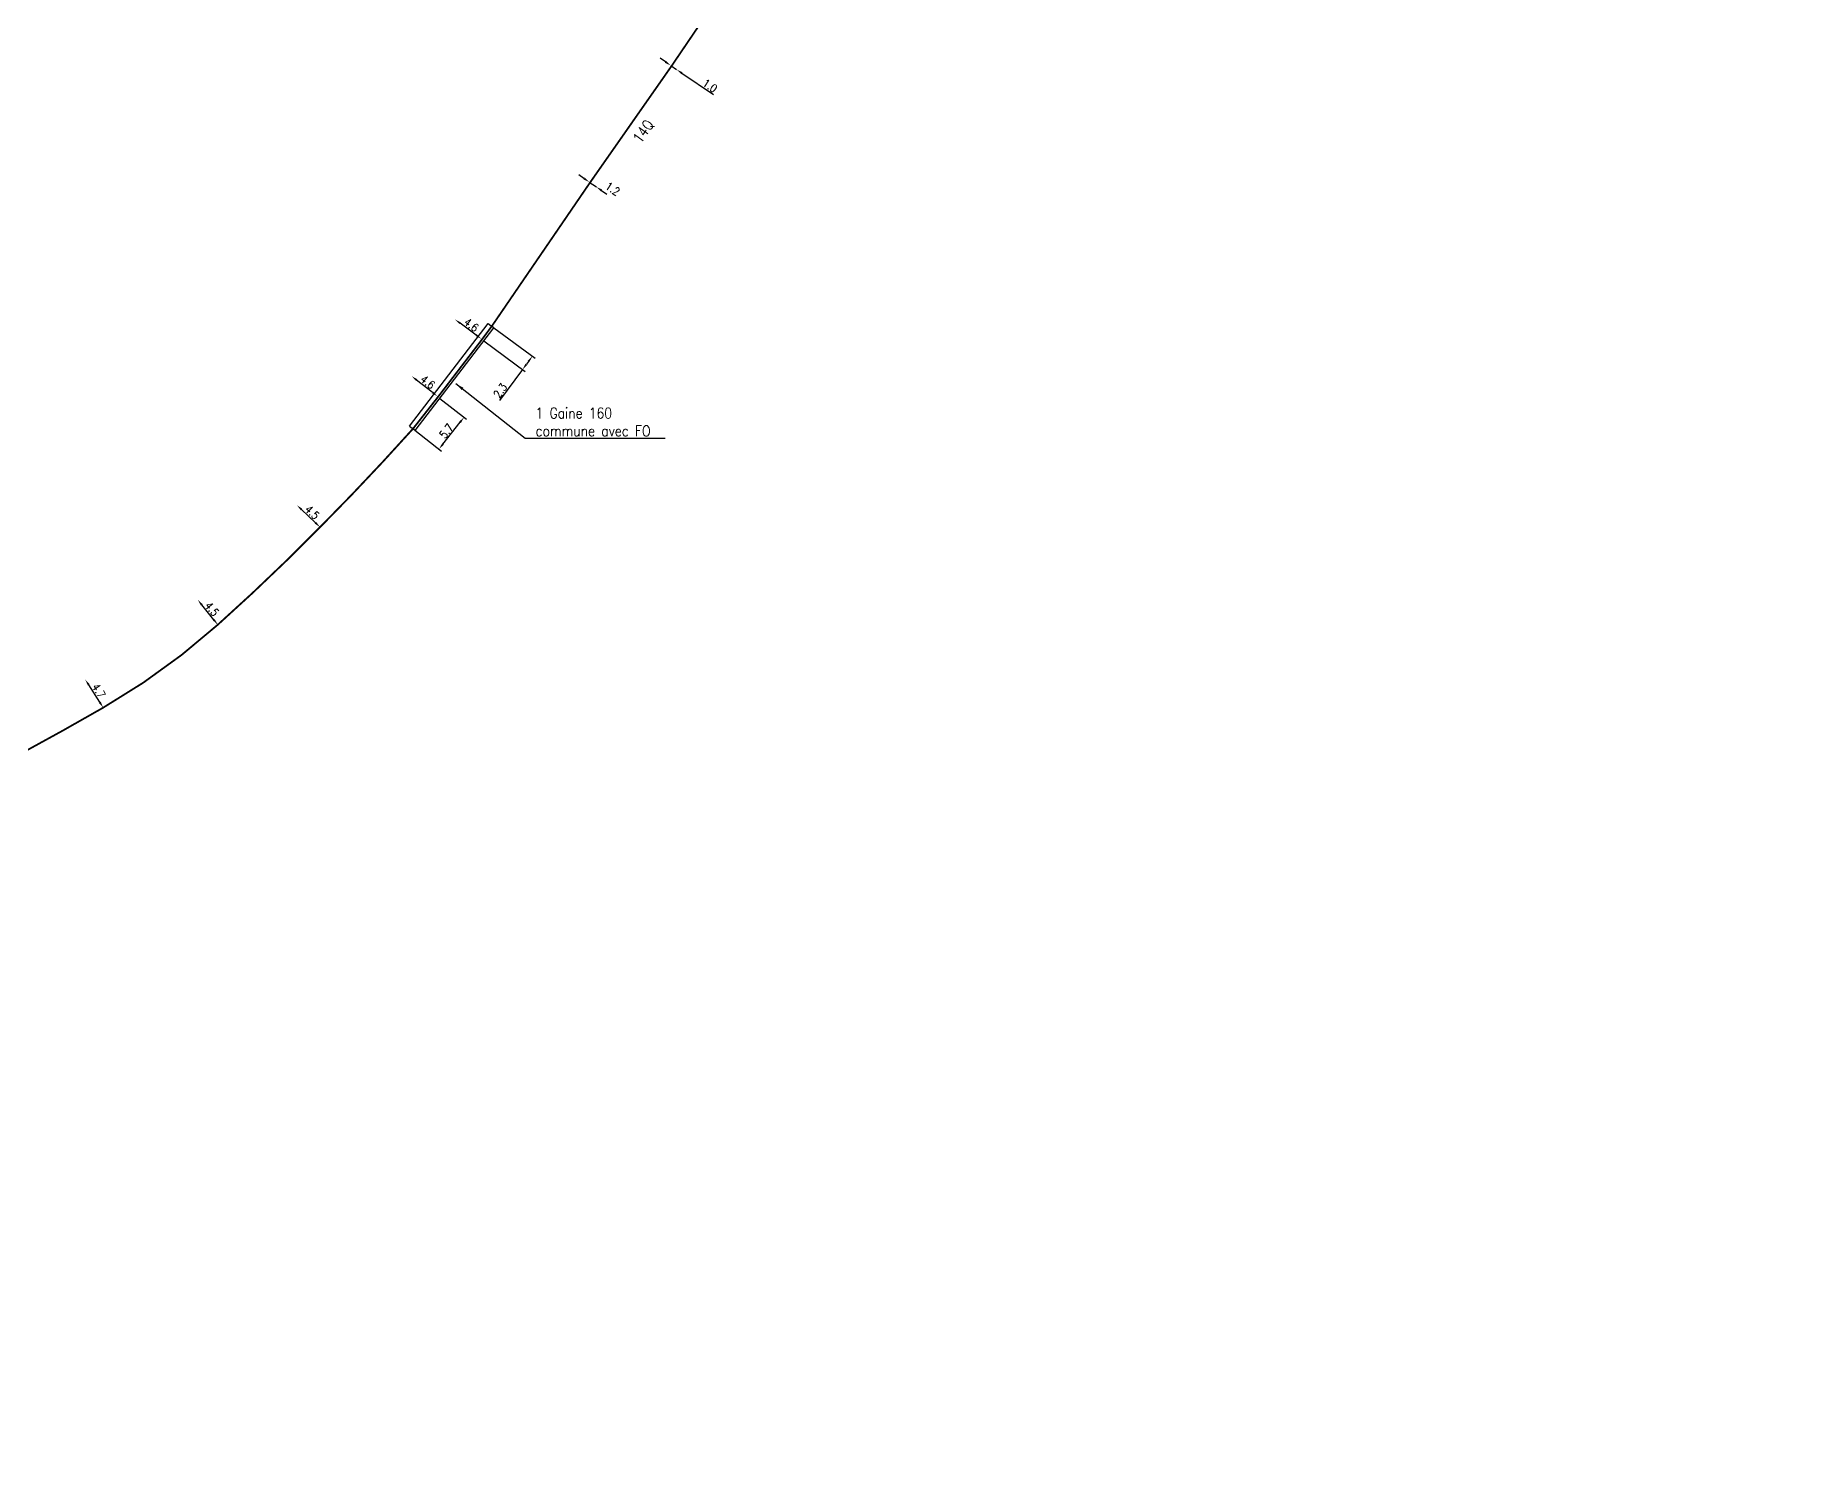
# Model space of a CAD drawing. Header units: millimetres. Extents: x 266003 to 267005, y 124000 to 124996.
# Drawn here: x 266752.3 to 267000.1, y 123999.9 to 124201.4 of the extents above; entities that cross this region are included whole.
import ezdxf

# ---------------------------------------------------------------- set-up
doc = ezdxf.new("R2010")
doc.units = ezdxf.units.MM
doc.header["$PDMODE"] = 34
doc.linetypes.add('S_ST', pattern=[14, 8, -1.5, 0, -1.5, 0, -1.5, 0, -1.5])
doc.layers.get('DEFPOINTS').update_dxf_attribs({"linetype": 'CONTINUOUS'})
doc.layers.add('S_100', color=5, linetype='CONTINUOUS')
doc.layers.add('S_400', color=7, linetype='CONTINUOUS')
doc.styles.get("Standard").update_dxf_attribs({"font": 'romans.shx', "width": 0.85})
doc.dimstyles.get("Standard").update_dxf_attribs({"dimtxt": 1.5, "dimasz": 1.2, "dimexe": 0.625, "dimexo": 0.625, "dimgap": 0.25, "dimtad": 1, "dimdec": 1, "dimzin": 0, "dimdsep": 46, "dimtxsty": 'Standard', "dimcen": -0.5, "dimadec": 0, "dimazin": 0, "dimtfac": 1, "dimtdec": 1, "dimtmove": 0, "dimatfit": 3, "dimfxl": 0, "dimtolj": 1, "dimtzin": 0, "dimarcsym": 0})

# ---------------------------------------------------------------- blocks, each defined once
blk = doc.blocks.new('*D26')
at = {"layer": 'DEFPOINTS', "color": 0, "linetype": 'Continuous'}
for p in [(266759.31, 124110.75), (266759.31, 124110.75), (266761.83, 124106.79)]:
    blk.add_point(p, dxfattribs=at)
at = {"layer": 'S_100', "color": 0, "linetype": 'Continuous', "lineweight": -2}
blk.add_line((266761.35, 124107.55), (266759.8, 124110), dxfattribs=at)
at = {"layer": 'S_100', "color": 0, "linetype": 'Continuous'}
for points in [[(266759.92, 124110.08), (266759.67, 124109.91), (266759.31, 124110.75)], [(266761.48, 124107.63), (266761.22, 124107.47), (266761.83, 124106.79)]]:
    blk.add_solid(points, dxfattribs=at)
at = {"layer": 'S_100', "color": 0, "linetype": 'Continuous', "insert": (266761.21, 124109.17), "char_height": 1.125, "attachment_point": 5, "rotation": 302.4455}
blk.add_mtext('\\A1;4.7', dxfattribs=at)
blk = doc.blocks.new('*D27')
at = {"layer": 'DEFPOINTS', "color": 0, "linetype": 'Continuous'}
for p in [(266775.13, 124121.96), (266775.13, 124121.96), (266777.95, 124118.46)]:
    blk.add_point(p, dxfattribs=at)
at = {"layer": 'S_100', "color": 0, "linetype": 'Continuous', "lineweight": -2}
blk.add_line((266777.39, 124119.16), (266775.69, 124121.26), dxfattribs=at)
at = {"layer": 'S_100', "color": 0, "linetype": 'Continuous'}
for points in [[(266775.81, 124121.35), (266775.57, 124121.16), (266775.13, 124121.96)], [(266777.5, 124119.25), (266777.27, 124119.06), (266777.95, 124118.46)]]:
    blk.add_solid(points, dxfattribs=at)
at = {"layer": 'S_100', "color": 0, "linetype": 'Continuous', "insert": (266777.12, 124120.68), "char_height": 1.125, "attachment_point": 5, "rotation": 308.9087}
blk.add_mtext('\\A1;4.5', dxfattribs=at)
blk = doc.blocks.new('*D28')
at = {"layer": 'DEFPOINTS', "color": 0, "linetype": 'Continuous'}
for p in [(266789.07, 124135.28), (266789.07, 124135.28), (266792.33, 124132.18)]:
    blk.add_point(p, dxfattribs=at)
at = {"layer": 'S_100', "color": 0, "linetype": 'Continuous', "lineweight": -2}
blk.add_line((266791.68, 124132.8), (266789.72, 124134.66), dxfattribs=at)
at = {"layer": 'S_100', "color": 0, "linetype": 'Continuous'}
for points in [[(266789.82, 124134.77), (266789.62, 124134.55), (266789.07, 124135.28)], [(266791.78, 124132.91), (266791.57, 124132.69), (266792.33, 124132.18)]]:
    blk.add_solid(points, dxfattribs=at)
at = {"layer": 'S_100', "color": 0, "linetype": 'Continuous', "insert": (266791.21, 124134.27), "char_height": 1.125, "attachment_point": 5, "rotation": 316.3887}
blk.add_mtext('\\A1;4.5', dxfattribs=at)
blk = doc.blocks.new('*D36')
at = {"layer": 'DEFPOINTS', "color": 0, "linetype": 'Continuous'}
for p in [(266830.19, 124180.72), (266831.18, 124180.05), (266831.18, 124180.05)]:
    blk.add_point(p, dxfattribs=at)
at = {"layer": 'S_100', "color": 0, "linetype": 'Continuous', "lineweight": -2}
for p, q in [((266829.44, 124181.23), (266828.7, 124181.73)), ((266830.19, 124180.72), (266831.18, 124180.05)), ((266831.92, 124179.54), (266832.67, 124179.03))]:
    blk.add_line(p, q, dxfattribs=at)
at = {"layer": 'S_100', "color": 0, "linetype": 'Continuous'}
for points in [[(266829.53, 124181.35), (266829.36, 124181.1), (266830.19, 124180.72)], [(266832.01, 124179.66), (266831.84, 124179.41), (266831.18, 124180.05)]]:
    blk.add_solid(points, dxfattribs=at)
at = {"layer": 'S_100', "color": 0, "linetype": 'Continuous', "insert": (266833.47, 124179.78), "char_height": 1.125, "attachment_point": 5, "rotation": 325.7523}
blk.add_mtext('\\A1;1.2', dxfattribs=at)
blk = doc.blocks.new('*D37')
at = {"layer": 'DEFPOINTS', "color": 0, "linetype": 'Continuous'}
for p in [(266841.65, 124197.11), (266842.47, 124196.55), (266842.47, 124196.55)]:
    blk.add_point(p, dxfattribs=at)
at = {"layer": 'S_100', "color": 0, "linetype": 'Continuous', "lineweight": -2}
for p, q in [((266840.9, 124197.62), (266840.16, 124198.13)), ((266841.65, 124197.11), (266842.47, 124196.55)), ((266843.22, 124196.05), (266847.66, 124193.02))]:
    blk.add_line(p, q, dxfattribs=at)
at = {"layer": 'S_100', "color": 0, "linetype": 'Continuous'}
for points in [[(266840.99, 124197.75), (266840.82, 124197.5), (266841.65, 124197.11)], [(266843.3, 124196.17), (266843.13, 124195.92), (266842.47, 124196.55)]]:
    blk.add_solid(points, dxfattribs=at)
at = {"layer": 'S_100', "color": 0, "linetype": 'Continuous', "insert": (266847.16, 124194.27), "char_height": 1.125, "attachment_point": 5, "rotation": 325.7523}
blk.add_mtext('\\A1;1.0', dxfattribs=at)
blk = doc.blocks.new('*D64')
at = {"layer": 'DEFPOINTS', "color": 0, "linetype": 'Continuous'}
for p in [(266811.31, 124161.4), (266811.31, 124161.4), (266815, 124158.67)]:
    blk.add_point(p, dxfattribs=at)
at = {"layer": 'S_100', "color": 0, "linetype": 'Continuous', "lineweight": -2}
blk.add_line((266814.28, 124159.2), (266812.03, 124160.87), dxfattribs=at)
at = {"layer": 'S_100', "color": 0, "linetype": 'Continuous'}
for points in [[(266812.12, 124160.99), (266811.94, 124160.75), (266811.31, 124161.4)], [(266814.37, 124159.32), (266814.19, 124159.08), (266815, 124158.67)]]:
    blk.add_solid(points, dxfattribs=at)
at = {"layer": 'S_100', "color": 0, "linetype": 'Continuous', "insert": (266813.6, 124160.64), "char_height": 1.125, "attachment_point": 5, "rotation": 323.5053}
blk.add_mtext('\\A1;4.6', dxfattribs=at)
blk = doc.blocks.new('*D65')
at = {"layer": 'DEFPOINTS', "color": 0, "linetype": 'Continuous'}
for p in [(266805.2, 124153.43), (266805.2, 124153.43), (266808.82, 124150.59)]:
    blk.add_point(p, dxfattribs=at)
at = {"layer": 'S_100', "color": 0, "linetype": 'Continuous', "lineweight": -2}
blk.add_line((266808.11, 124151.15), (266805.91, 124152.88), dxfattribs=at)
at = {"layer": 'S_100', "color": 0, "linetype": 'Continuous'}
for points in [[(266806, 124152.99), (266805.82, 124152.76), (266805.2, 124153.43)], [(266808.2, 124151.26), (266808.02, 124151.03), (266808.82, 124150.59)]]:
    blk.add_solid(points, dxfattribs=at)
at = {"layer": 'S_100', "color": 0, "linetype": 'Continuous', "insert": (266807.47, 124152.6), "char_height": 1.125, "attachment_point": 5, "rotation": 321.8647}
blk.add_mtext('\\A1;4.6', dxfattribs=at)
blk = doc.blocks.new('*D86')
at = {"layer": 'DEFPOINTS', "color": 0, "linetype": 'Continuous'}
for p in [(266816.37, 124160.52), (266815, 124158.67), (266820.81, 124154.37)]:
    blk.add_point(p, dxfattribs=at)
at = {"layer": 'S_100', "color": 0, "linetype": 'Continuous', "lineweight": -2}
for p, q in [((266816.75, 124160.24), (266822.56, 124155.94)), ((266815.38, 124158.39), (266821.19, 124154.09)), ((266821.64, 124155.5), (266821.35, 124155.09)), ((266820.81, 124154.37), (266817.57, 124149.99))]:
    blk.add_line(p, q, dxfattribs=at)
at = {"layer": 'S_100', "color": 0, "linetype": 'Continuous'}
for points in [[(266821.23, 124155.18), (266821.47, 124155.01), (266820.81, 124154.37)], [(266821.52, 124155.59), (266821.76, 124155.41), (266822.18, 124156.22)]]:
    blk.add_solid(points, dxfattribs=at)
at = {"layer": 'S_100', "color": 0, "linetype": 'Continuous', "insert": (266817.67, 124151.39), "char_height": 1.125, "attachment_point": 5, "rotation": 53.5053}
blk.add_mtext('\\A1;2.3', dxfattribs=at)
blk = doc.blocks.new('*D87')
at = {"layer": 'DEFPOINTS', "color": 0, "linetype": 'Continuous'}
for p in [(266808.82, 124150.59), (266812.57, 124147.64), (266805.3, 124146.11)]:
    blk.add_point(p, dxfattribs=at)
at = {"layer": 'S_100', "color": 0, "linetype": 'Continuous', "lineweight": -2}
for p, q in [((266809.19, 124150.3), (266812.94, 124147.35)), ((266805.67, 124145.82), (266809.42, 124142.87)), ((266809.61, 124143.87), (266812.02, 124146.94))]:
    blk.add_line(p, q, dxfattribs=at)
at = {"layer": 'S_100', "color": 0, "linetype": 'Continuous'}
for points in [[(266811.9, 124147.03), (266812.14, 124146.84), (266812.57, 124147.64)], [(266809.49, 124143.96), (266809.73, 124143.78), (266809.05, 124143.16)]]:
    blk.add_solid(points, dxfattribs=at)
at = {"layer": 'S_100', "color": 0, "linetype": 'Continuous', "insert": (266810.09, 124145.69), "char_height": 1.125, "attachment_point": 5, "rotation": 51.8647}
blk.add_mtext('\\A1;5.7', dxfattribs=at)

msp = doc.modelspace()

# ---------------------------------------------------------------- linework, layer by layer
at = {"layer": 'S_100', "linetype": 'S_ST', "const_width": 0.25, "flags": 128}
msp.add_lwpolyline([(267000, 124686.35), (266999.54, 124686), (266991.1, 124679.73, 0.012546), (266978.48, 124669.88, 0.063186), (266973.62, 124664.53), (266968.84, 124658.84), (266963.83, 124653.14, 0.036032), (266958.94, 124646.22, 0.037505), (266951.14, 124633.07), (266943.33, 124617.61), (266937.53, 124604.87), (266930.32, 124589.1), (266918.85, 124563.97), (266914.78, 124554.45, 0.073496), (266912.39, 124545.33, 0.013726), (266911.63, 124536.21, 0.097797), (266913.35, 124523.98), (266915.03, 124517.71, 0.096729), (266917.61, 124511.6), (266925.05, 124502.89), (266946.83, 124478.57), (266951.88, 124473.1, -0.048188), (266954.43, 124469.26, -0.121425), (266960.11, 124446.75, -0.046093), (266959.31, 124437.63, -0.034267), (266957.44, 124430.2), (266955.32, 124423.7), (266953.19, 124417.05), (266944.1, 124391.12), (266937.2, 124372.34), (266933.02, 124361.23, 0.020717), (266930.21, 124353.57), (266924.48, 124334.38), (266923.55, 124331.47, 0.060049), (266921.41, 124320.97, -0.080208), (266919.59, 124314.79), (266914.54, 124304.29, -0.033297), (266908.03, 124293.25, 0.065235), (266907.36, 124292.17, -0.044548), (266906.6, 124290.8), (266893.87, 124272.23), (266884.14, 124258.03), (266877.99, 124249.28), (266867, 124233.32), (266855.51, 124216.96), (266852.86, 124213.07, -0.076949), (266852.2, 124212.28, 0.065938), (266851.53, 124211.46), (266841.75, 124197.04), (266830.29, 124180.65), (266816.47, 124160.44), (266815.1, 124158.59), (266808.92, 124150.51), (266805.4, 124146.03, -0.012696), (266792.33, 124132.18, -0.016056), (266777.95, 124118.46, -0.051786), (266761.83, 124106.79, -0.010437), (266744.46, 124097.25), (266727.12, 124089.55, 0.128024), (266726.29, 124088.93, -0.092005), (266725.46, 124088.29, 0.02124), (266708.58, 124079.24, 0.121051), (266694.52, 124064.69, 0.060898), (266689.61, 124055.7, 0.019758), (266686.4, 124046.27), (266682.59, 124036.61, -0.17734), (266681.17, 124035.01), (266669.46, 124028.32, -0.031901), (266665.24, 124026.25), (266653.88, 124021.65, 0.051593), (266635.98, 124012.01), (266620.6, 124001.63, 0.010577), (266618.27, 124000)], format="xyb", dxfattribs=at)
at = {"layer": 'S_400', "color": 7, "linetype": 'CONTINUOUS'}
for p, q in [((266804.9, 124146.41), (266815.97, 124160.82)), ((266805.7, 124145.8), (266816.77, 124160.21)), ((266815.97, 124160.82), (266816.37, 124160.52)), ((266816.77, 124160.21), (266816.37, 124160.52)), ((266804.9, 124146.41), (266805.3, 124146.11)), ((266805.7, 124145.8), (266805.3, 124146.11))]:
    msp.add_line(p, q, dxfattribs=at)

# ---------------------------------------------------------------- texts
at = {"layer": 'S_100', "linetype": 'Continuous', "width": 0.85}
msp.add_text('14Q', height=1.5, rotation=55.0504, dxfattribs=at).set_placement((266837.41, 124186.04))
at = {"layer": 'S_400', "linetype": 'Continuous', "insert": (266822.63, 124146.97), "char_height": 1.5, "attachment_point": 4}
msp.add_mtext('1 Gaine 160\\Pcommune avec FO', dxfattribs=at)

# ---------------------------------------------------------------- dimensions: what is measured, and where the dimension line sits
at = {"layer": 'S_100', "linetype": 'Continuous'}
for base, p1, p2, angle, override, picture, middle in [((266842.47, 124196.55), (266841.65, 124197.11), (266842.47, 124196.55), 325.7523, {"dimscale": 0.75}, '*D37', (266846.74, 124193.65)), ((266831.18, 124180.05), (266830.19, 124180.72), (266831.18, 124180.05), 325.7523, {"dimscale": 0.75, "dimtmove": 2}, '*D36', (266833.47, 124179.78)), ((266820.81, 124154.37), (266816.37, 124160.52), (266815, 124158.67), 233.5053, {"dimscale": 0.75}, '*D86', (266818.27, 124150.94)), ((266812.57, 124147.64), (266805.3, 124146.11), (266808.82, 124150.59), 51.8647, {"dimscale": 0.75}, '*D87', (266810.68, 124145.23))]:
    dim = msp.add_linear_dim(base=base, p1=p1, p2=p2, angle=angle, dimstyle='Standard', override=override, dxfattribs=at)
    dim.commit()
    dim.dimension.update_dxf_attribs({"geometry": picture, "text_midpoint": middle, "dimtype": 161})
for p1, p2, picture, middle in [((266815, 124158.67), (266811.31, 124161.4), '*D64', (266813.6, 124160.64)), ((266808.82, 124150.59), (266805.2, 124153.43), '*D65', (266807.47, 124152.6)), ((266792.33, 124132.18), (266789.07, 124135.28), '*D28', (266791.21, 124134.27)), ((266777.95, 124118.46), (266775.13, 124121.96), '*D27', (266777.12, 124120.68)), ((266761.83, 124106.79), (266759.31, 124110.75), '*D26', (266761.21, 124109.17))]:
    dim = msp.add_aligned_dim(p1=p1, p2=p2, distance=0, dimstyle='Standard', override={"dimscale": 0.75}, dxfattribs=at)
    dim.commit()
    dim.dimension.update_dxf_attribs({"geometry": picture, "text_midpoint": middle})

# ---------------------------------------------------------------- leaders
at = {"layer": 'S_400', "linetype": 'Continuous', "annotation_type": 0, "has_hookline": 1, "hookline_direction": 0, "text_width": 18.21}
msp.add_leader([(266811.4, 124152.38), (266821.18, 124144.72), (266822.38, 124144.72)], dimstyle='Standard', dxfattribs=at)

doc.saveas('drawing.dxf')
